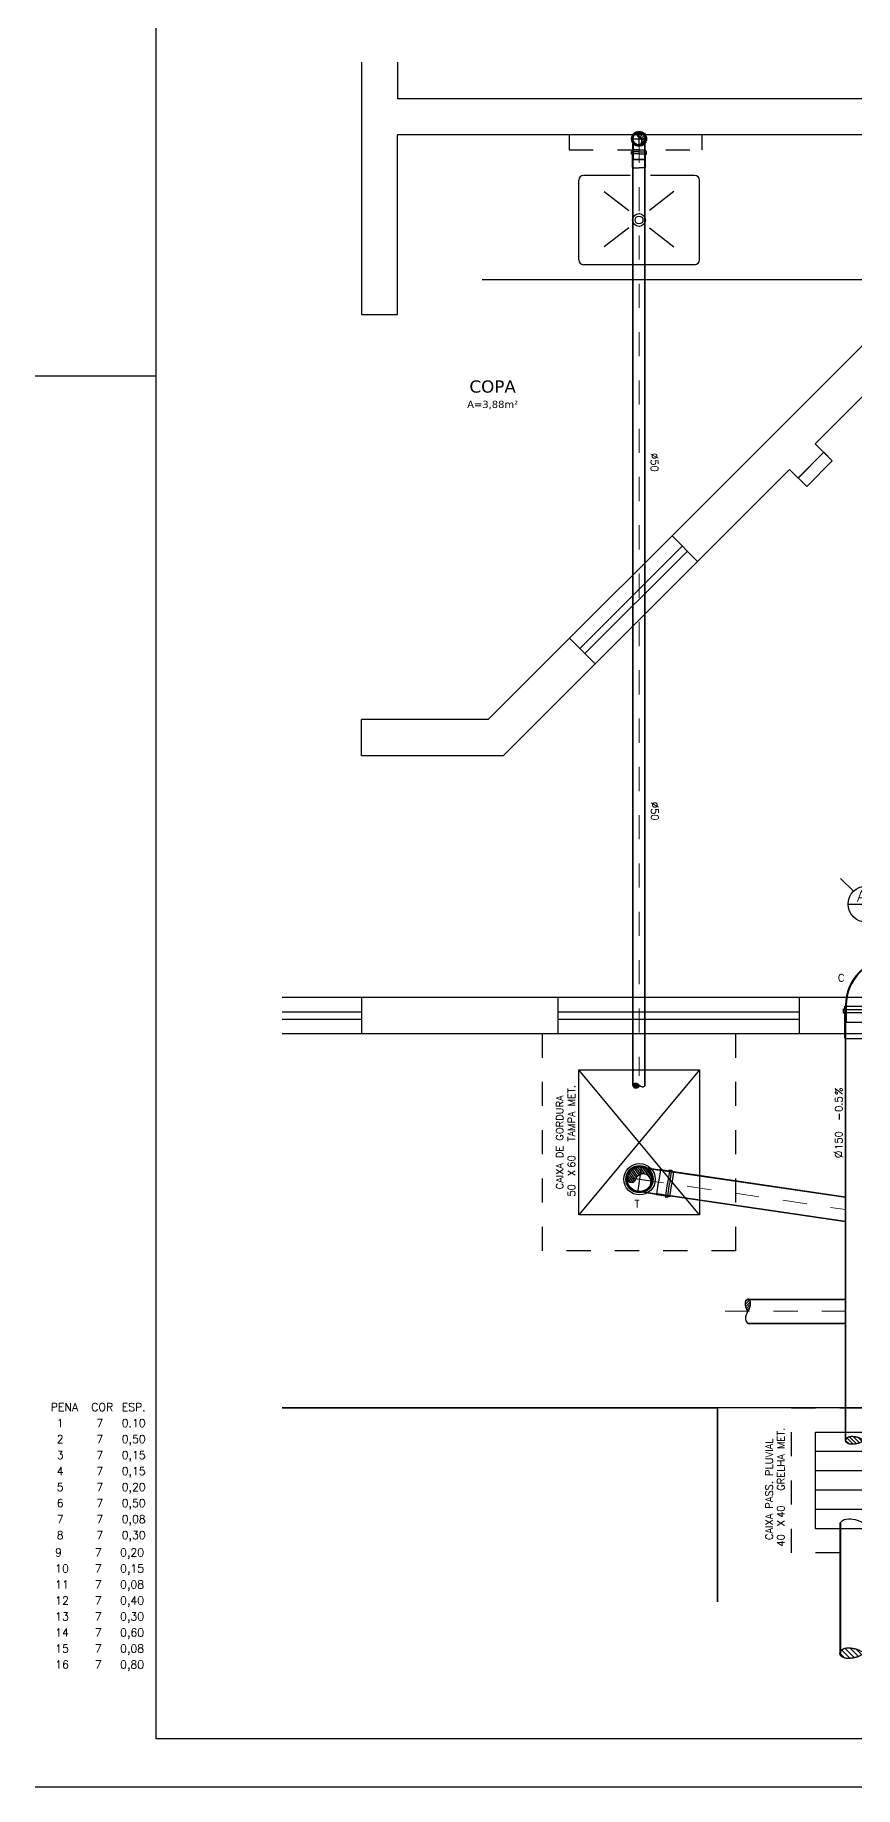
# Model space of a CAD drawing. Header units: millimetres. Extents: x -2485 to 3289, y -257 to 1952.
# Drawn here: x 33.24 to 36.64, y 15.34 to 22.59 of the extents above; entities that cross this region are included whole.
import ezdxf
from ezdxf.enums import TextEntityAlignment as Align

# ---------------------------------------------------------------- set-up
doc = ezdxf.new("R2010")
doc.units = ezdxf.units.MM
doc.header["$LTSCALE"] = 0.3
for name, pattern in [('CONTINUO', [0]), ('DASHDOT2', [0.5, 0.25, -0.125, 0, -0.125]), ('HID', [0.37, 0.07, -0.1, 0.03, -0.1, 0.07]), ('HIDDEN2', [0.1875, 0.125, -0.0625]), ('T-5CM', [0.1, 0.05, -0.05])]:
    doc.linetypes.add(name, pattern=pattern)
for name, color, linetype in [('CAIXAS', 3, 'Continuous'), ('detalhes esgoto', 1, 'HID'), ('PAREDE', 7, 'CONTINUO'), ('PROJEÇÃO', 11, 'HIDDEN2'), ('SAN', 11, 'Continuous'), ('TEX', 11, 'Continuous'), ('TEXTO', 3, 'Continuous'), ('TUB', 1, 'Continuous')]:
    doc.layers.add(name, color=color, linetype=linetype)
doc.layers.add('PROJETO ESGOTO', color=1, linetype='HID', lineweight=15)
doc.layers.add('PROJETO ÁGUA PLUVIAL', color=6, linetype='HID', lineweight=15)
doc.styles.add('ROMANS', font='romans.shx', dxfattribs={"height": 0.03})

# ---------------------------------------------------------------- blocks, each defined once
blk = doc.blocks.new('cg50x60')
at = {"layer": 'CAIXAS'}
for p, q in [((0.15, 0.65), (0.75, 0.15)), ((0.75, 0.65), (0.15, 0.15))]:
    blk.add_line(p, q, dxfattribs=at)
at = {"layer": 'CAIXAS', "color": 9, "linetype": 'Continuous'}
blk.add_line((0.75, 0.65), (0.75, 0.15), dxfattribs=at)
at = {"layer": 'CAIXAS', "linetype": 'T-5CM'}
blk.add_lwpolyline([(0, 0), (0, 0.8), (0.9, 0.8), (0.9, 0)], close=True, dxfattribs=at)
at = {"layer": 'CAIXAS', "color": 9, "linetype": 'Continuous'}
for points in [[(0.15, 0.15), (0.15, 0.65), (0.75, 0.65)], [(0.75, 0.15), (0.15, 0.15)]]:
    blk.add_lwpolyline(points, dxfattribs=at)
at = {"layer": 'TUB', "color": 13}
blk.add_circle((0.6033, 0.402), 0.065, dxfattribs=at)
blk = doc.blocks.new('c90c50t')
at = {"layer": 'TUB', "color": 1, "linetype": 'Continuous'}
for p, q in [((0.0309, 0), (-0.0309, 0)), ((0, -0.0309), (0, 0.0309))]:
    blk.add_line(p, q, dxfattribs=at)
at = {"layer": 'TUB', "color": 7}
for p, q in [((-0.016, -0.0087), (-0.0253, 0.0006)), ((-0.0093, -0.0048), (-0.0235, 0.0094)), ((-0.0067, 0.0032), (-0.0196, 0.0161)), ((-0.0019, 0.009), (-0.014, 0.0211)), ((0.0055, 0.0122), (-0.0067, 0.0244)), ((0.0252, 0.0031), (0.0031, 0.0252))]:
    blk.add_line(p, q, dxfattribs=at)
at = {"layer": 'TUB', "color": 4}
for p, q in [((0.0825, 0.0253), (0.0178, 0.0253)), ((0.085, 0.0237), (0.0198, 0.0237)), ((0.0825, -0.0253), (0.0178, -0.0253)), ((0.085, -0.0237), (0.0198, -0.0237))]:
    blk.add_line(p, q, dxfattribs=at)
at = {"layer": 'TUB', "color": 3}
for p, q in [((0.085, 0.0243), (0.0825, 0.0253)), ((0.085, 0.0243), (0.085, 0.0237)), ((0.085, -0.0243), (0.0825, -0.0253)), ((0.085, -0.0243), (0.085, -0.0237))]:
    blk.add_line(p, q, dxfattribs=at)
at = {"layer": 'TUB', "color": 3, "linetype": 'Continuous'}
for q in [(0.085, 0.0237), (0.085, -0.0237)]:
    blk.add_line((0.085, 0), q, dxfattribs=at)
at = {"layer": 'TUB', "color": 4}
for radius in [0.0309, 0.027, 0.0254]:
    blk.add_circle((0, 0), radius, dxfattribs=at)
for centre, radius, start, end in [((-0.0166, 0), 0.00874, 180, 270), ((-0.0166, 0), 0.00874, 270, 0), ((0.0081, -0.0041), 0.0165, 350.37691, 165.49796)]:
    blk.add_arc(centre, radius, start, end, dxfattribs=at)
blk = doc.blocks.new('l50')
at = {"layer": 'TUB', "color": 4}
for p, q in [((-0.035, 0.02595), (-0.031875, 0.02695)), ((0.0229, 0.02535), (-0.035, 0.02535)), ((-0.031875, 0.02695), (0.0213, 0.02695)), ((0.0213, 0.02695), (0.0213, 0.03095)), ((0.0213, 0.03095), (0.0325, 0.03095)), ((0.0229, 0.02535), (0.0229, 0.02935)), ((0.0229, 0.02935), (0.0309, 0.02935)), ((0.0309, 0.02935), (0.0309, 0.02535)), ((0.0309, 0.02535), (0.04, 0.02535)), ((0.0325, 0.03095), (0.0325, 0.02695)), ((0.0325, 0.02695), (0.04, 0.02695)), ((0.0229, -0.02535), (-0.035, -0.02535)), ((-0.035, -0.02595), (-0.031875, -0.02695)), ((-0.031875, -0.02695), (0.0213, -0.02695)), ((0.0213, -0.02695), (0.0213, -0.03095)), ((0.0213, -0.03095), (0.0325, -0.03095)), ((0.0229, -0.02535), (0.0229, -0.02935)), ((0.0229, -0.02935), (0.0309, -0.02935)), ((0.0309, -0.02535), (0.04, -0.02535)), ((0.0309, -0.02935), (0.0309, -0.02535)), ((0.0325, -0.02695), (0.04, -0.02695)), ((0.0325, -0.03095), (0.0325, -0.02695))]:
    blk.add_line(p, q, dxfattribs=at)
at = {"layer": 'TUB', "color": 3}
for p, q in [((-0.035, 0.02595), (-0.035, 0)), ((-0.035, -0.02595), (-0.035, 0)), ((0, 0.02535), (0, 0)), ((0, -0.02535), (0, 0)), ((0.0229, 0), (0.0229, 0.02535)), ((0.0229, 0), (0.0229, -0.02535)), ((0.0309, 0), (0.0309, 0.02535)), ((0.0309, 0), (0.0309, -0.02535)), ((0.04, 0), (0.04, 0.02695)), ((0.04, 0), (0.04, -0.02695))]:
    blk.add_line(p, q, dxfattribs=at)
blk = doc.blocks.new('C90C150')
at = {"layer": 'TUB', "color": 4}
for p, q in [((0.1177, 0.0762), (0.1204, 0.0789)), ((0.1188, 0.0735), (0.1215, 0.0762)), ((0.1204, 0.0789), (0.1597, 0.0789)), ((0.1215, 0.0762), (0.1624, 0.0762)), ((0.1597, 0.0789), (0.1597, 0.0849)), ((0.1597, 0.0849), (0.1771, 0.0849)), ((0.1624, 0.0762), (0.1624, 0.0822)), ((0.1624, 0.0822), (0.1744, 0.0822)), ((0.1744, 0.0822), (0.1744, 0.0762)), ((0.1744, 0.0762), (0.1885, 0.0762)), ((0.1771, 0.0849), (0.1771, 0.0789)), ((0.1771, 0.0789), (0.1885, 0.0789)), ((-0.0762, -0.1185), (-0.0762, -0.1813)), ((-0.0735, -0.1185), (-0.0735, -0.1885)), ((0.0735, -0.1185), (0.0735, -0.1885)), ((0.0762, -0.1185), (0.0762, -0.1813)), ((0.1177, -0.0762), (0.1204, -0.0789)), ((0.1188, -0.0735), (0.1215, -0.0762)), ((0.1204, -0.0789), (0.1597, -0.0789)), ((0.1215, -0.0762), (0.1624, -0.0762)), ((0.1597, -0.0789), (0.1597, -0.0849)), ((0.1597, -0.0849), (0.1771, -0.0849)), ((0.1624, -0.0762), (0.1624, -0.0822)), ((0.1624, -0.0822), (0.1744, -0.0822)), ((0.1744, -0.0822), (0.1744, -0.0762)), ((0.1744, -0.0762), (0.1885, -0.0762)), ((0.1771, -0.0849), (0.1771, -0.0789)), ((0.1771, -0.0789), (0.1885, -0.0789))]:
    blk.add_line(p, q, dxfattribs=at)
at = {"layer": 'TUB', "color": 3}
for p, q in [((0.1215, 0.0762), (0.1215, 0)), ((0.1624, 0.0762), (0.1624, 0)), ((0.1744, 0.0762), (0.1744, 0)), ((0.1885, 0.0789), (0.1885, 0)), ((0.1215, -0.0762), (0.1215, 0)), ((0.1624, -0.0762), (0.1624, 0)), ((0.1744, -0.0762), (0.1744, 0)), ((0.1885, -0.0789), (0.1885, 0)), ((-0.0745, -0.1885), (-0.0762, -0.1813)), ((-0.0745, -0.1885), (-0.0735, -0.1885)), ((0.0745, -0.1885), (0.0735, -0.1885)), ((0.0745, -0.1885), (0.0762, -0.1813))]:
    blk.add_line(p, q, dxfattribs=at)
at = {"layer": 'TUB', "color": 3, "linetype": 'Continuous'}
for p in [(-0.0735, -0.1885), (0.0735, -0.1885)]:
    blk.add_line(p, (0, -0.1885), dxfattribs=at)
at = {"layer": 'TUB', "color": 4}
for radius, start in [(0.1947, 90.24134), (0.192, 89.91055), (0.045, 89.61674), (0.0423, 91.09805)]:
    blk.add_arc((0.1185, -0.1185), radius, start, 180, dxfattribs=at)
blk = doc.blocks.new('L150')
at = {"layer": 'TUB', "color": 4}
for p, q in [((-0.067, 0.0777), (-0.06475, 0.0789)), ((0, 0.0762), (-0.067, 0.0762)), ((-0.06475, 0.0789), (0.0382, 0.0789)), ((0, 0.0762), (0.0409, 0.0762)), ((0.0382, 0.0849), (0.0556, 0.0849)), ((0.0382, 0.0789), (0.0382, 0.0849)), ((0.0409, 0.0822), (0.0529, 0.0822)), ((0.0409, 0.0762), (0.0409, 0.0822)), ((0.0529, 0.0822), (0.0529, 0.0762)), ((0.0529, 0.0762), (0.067, 0.0762)), ((0.0556, 0.0849), (0.0556, 0.0789)), ((0.0556, 0.0789), (0.067, 0.0789)), ((0, -0.0762), (-0.067, -0.0762)), ((-0.067, -0.0777), (-0.06475, -0.0789)), ((-0.06475, -0.0789), (0.0382, -0.0789)), ((0, -0.0762), (0.0409, -0.0762)), ((0.0382, -0.0789), (0.0382, -0.0849)), ((0.0382, -0.0849), (0.0556, -0.0849)), ((0.0409, -0.0762), (0.0409, -0.0822)), ((0.0409, -0.0822), (0.0529, -0.0822)), ((0.0529, -0.0762), (0.067, -0.0762)), ((0.0529, -0.0822), (0.0529, -0.0762)), ((0.0556, -0.0789), (0.067, -0.0789)), ((0.0556, -0.0849), (0.0556, -0.0789))]:
    blk.add_line(p, q, dxfattribs=at)
at = {"layer": 'TUB', "color": 3}
for p, q in [((-0.067, 0.0777), (-0.067, 0)), ((0, 0.0762), (0, 0)), ((0.0409, 0.0762), (0.0409, 0)), ((0.0529, 0.0762), (0.0529, 0)), ((0.067, 0.0789), (0.067, 0)), ((-0.067, -0.0777), (-0.067, 0)), ((0, -0.0762), (0, 0)), ((0.0409, -0.0762), (0.0409, 0)), ((0.0529, -0.0762), (0.0529, 0)), ((0.067, -0.0789), (0.067, 0))]:
    blk.add_line(p, q, dxfattribs=at)
blk = doc.blocks.new('CP40N')
at = {"layer": 'CAIXAS', "linetype": 'T-5CM'}
for p, q in [((-0.3, -0.3), (-0.3, 0.3)), ((-0.3, 0.3), (0.3, 0.3)), ((0.3, 0.3), (0.3, -0.3)), ((0.3, -0.3), (-0.3, -0.3))]:
    blk.add_line(p, q, dxfattribs=at)
at = {"layer": 'CAIXAS', "color": 9, "linetype": 'Continuous'}
for p, q in [((-0.2, -0.2), (-0.2, 0.2)), ((-0.2, 0.2), (0.2, 0.2)), ((0.2, 0.2), (0.2, -0.2)), ((0.2, -0.2), (-0.2, -0.2))]:
    blk.add_line(p, q, dxfattribs=at)
at = {"layer": 'CAIXAS', "color": 7}
for p, q in [((0.2, 0.12), (-0.2, 0.12)), ((0.2, 0.04), (-0.2, 0.04)), ((0.2, -0.04), (-0.2, -0.04)), ((0.2, -0.12), (-0.2, -0.12))]:
    blk.add_line(p, q, dxfattribs=at)
blk = doc.blocks.new('B50')
at = {"layer": 'TUB', "color": 7}
for p, q in [((-0.0084, -0.0113), (0.0033, 0.0004)), ((-0.0018, 0.0003), (-0.0027, -0.0007)), ((-0.001, 0.0013), (-0.0018, 0.0003)), ((-0.0001, 0.0023), (-0.001, 0.0013)), ((0.0007, 0.0033), (-0.0001, 0.0023)), ((0, 0.0253), (0.0023, 0.023)), ((0.0037, 0), (0.0005, 0.0031)), ((0.0015, 0.0042), (0.0007, 0.0033)), ((0.0022, 0.0051), (0.0015, 0.0042)), ((0.0028, 0.0059), (0.0022, 0.0051)), ((0.0023, 0.023), (0.004, 0.0208)), ((0.0034, 0.0068), (0.0028, 0.0059)), ((0.004, 0.0076), (0.0034, 0.0068)), ((0.0061, -0.0029), (0.0037, 0)), ((0.004, 0.0208), (0.0051, 0.0189)), ((0.0045, 0.0085), (0.004, 0.0076)), ((0.0049, 0.0095), (0.0045, 0.0085)), ((0.0053, 0.0105), (0.0049, 0.0095)), ((0.0051, 0.0189), (0.0058, 0.0171)), ((0.0056, 0.0116), (0.0053, 0.0105)), ((0.0059, 0.0127), (0.0056, 0.0116)), ((0.0058, 0.0171), (0.0061, 0.0155)), ((0.0061, 0.0141), (0.0059, 0.0127)), ((0.0061, 0.0155), (0.0061, 0.0141)), ((-0.0087, -0.0134), (-0.0088, -0.0146)), ((-0.0088, -0.0146), (-0.0087, -0.0157)), ((-0.0086, -0.0123), (-0.0087, -0.0134)), ((-0.0087, -0.0157), (-0.0086, -0.0169)), ((-0.0086, -0.0168), (0.0057, -0.0024)), ((-0.0084, -0.0112), (-0.0086, -0.0123)), ((-0.0086, -0.0169), (-0.0084, -0.018)), ((-0.0082, -0.0101), (-0.0084, -0.0112)), ((-0.0084, -0.018), (-0.0081, -0.0191)), ((-0.0078, -0.0091), (-0.0082, -0.0101)), ((-0.0081, -0.0191), (-0.0076, -0.0201)), ((-0.0074, -0.008), (-0.0078, -0.0091)), ((-0.0076, -0.0201), (-0.0071, -0.0211)), ((-0.0069, -0.007), (-0.0074, -0.008)), ((-0.0073, -0.0207), (0.0078, -0.0056)), ((-0.0071, -0.0211), (-0.0064, -0.022)), ((-0.0064, -0.0059), (-0.0069, -0.007)), ((-0.0058, -0.0049), (-0.0064, -0.0059)), ((-0.0064, -0.022), (-0.0057, -0.0228)), ((-0.0051, -0.0039), (-0.0058, -0.0049)), ((-0.0057, -0.0228), (-0.0048, -0.0235)), ((-0.0043, -0.0028), (-0.0051, -0.0039)), ((-0.0048, -0.0235), (0.0093, -0.0094)), ((-0.0048, -0.0235), (-0.0039, -0.0241)), ((-0.0035, -0.0018), (-0.0043, -0.0028)), ((-0.0039, -0.0241), (-0.003, -0.0246)), ((-0.0027, -0.0007), (-0.0035, -0.0018)), ((-0.003, -0.0246), (-0.002, -0.025)), ((-0.002, -0.025), (-0.001, -0.0252)), ((-0.0012, -0.0252), (0.0097, -0.0144)), ((-0.001, -0.0252), (0, -0.0253)), ((0, -0.0253), (0.001, -0.0253)), ((0.001, -0.0253), (0.0019, -0.0252)), ((0.0019, -0.0252), (0.0028, -0.025)), ((0.0028, -0.025), (0.0036, -0.0246)), ((0.0036, -0.0246), (0.0044, -0.0242)), ((0.0044, -0.0242), (0.0051, -0.0237)), ((0.0051, -0.0237), (0.0058, -0.0232)), ((0.0058, -0.0232), (0.0065, -0.0226)), ((0.0078, -0.0055), (0.0061, -0.0029)), ((0.0065, -0.0226), (0.007, -0.022)), ((0.007, -0.022), (0.0076, -0.0213)), ((0.0076, -0.0213), (0.008, -0.0206)), ((0.0089, -0.0079), (0.0078, -0.0055)), ((0.008, -0.0206), (0.0084, -0.0198)), ((0.0084, -0.0198), (0.0088, -0.0189)), ((0.0088, -0.0189), (0.0091, -0.0178)), ((0.0095, -0.01), (0.0089, -0.0079)), ((0.0091, -0.0178), (0.0093, -0.0166)), ((0.0093, -0.0166), (0.0096, -0.0153)), ((0.0097, -0.012), (0.0095, -0.01)), ((0.0096, -0.0153), (0.0097, -0.0137)), ((0.0097, -0.0137), (0.0097, -0.012))]:
    blk.add_line(p, q, dxfattribs=at)
blk = doc.blocks.new('50')
at = {"layer": 'TEX', "color": 9, "style": 'ROMANS'}
blk.add_text('%%c50', height=0.03, dxfattribs=at).set_placement((0, 0))
blk = doc.blocks.new('B150')
at = {"layer": 'TUB', "color": 7}
for p, q in [((-0.0157, -0.0438), (0.01, -0.0182)), ((-0.0151, -0.0592), (0.0137, -0.0304)), ((-0.0121, -0.0244), (0.0046, -0.0076)), ((-0.0102, -0.0701), (0.0157, -0.0443)), ((-0.0003, -0.0761), (0.0145, -0.0614))]:
    blk.add_line(p, q, dxfattribs=at)
for points in [[(0, 0.0762), (0.0078, 0.0654), (0.0105, 0.06), (0.0123, 0.0539), (0.0133, 0.046), (0.0132, 0.0396), (0.0123, 0.0331), (0.0109, 0.026), (0.0086, 0.0194), (0.0058, 0.0117), (0.0028, 0.0052), (0, 0)], [(0, 0), (-0.0024, -0.0039), (-0.0043, -0.0071), (-0.0059, -0.0097), (-0.0071, -0.012), (-0.008, -0.0138), (-0.0088, -0.0153), (-0.0093, -0.0166), (-0.0098, -0.0177), (-0.0102, -0.0188), (-0.0106, -0.0199), (-0.011, -0.0208), (-0.0113, -0.0218), (-0.0116, -0.0227), (-0.0119, -0.0235), (-0.0121, -0.0244), (-0.0124, -0.0252), (-0.0126, -0.026), (-0.0128, -0.0268), (-0.013, -0.0276), (-0.0132, -0.0284), (-0.0134, -0.0292), (-0.0136, -0.03), (-0.0138, -0.0309), (-0.0139, -0.0318), (-0.0141, -0.0326), (-0.0143, -0.0336), (-0.0145, -0.0345), (-0.0147, -0.0355), (-0.0148, -0.0365), (-0.015, -0.0375), (-0.0151, -0.0385), (-0.0153, -0.0396), (-0.0154, -0.0407), (-0.0155, -0.0418), (-0.0156, -0.0429), (-0.0157, -0.044), (-0.0157, -0.0451), (-0.0158, -0.0461), (-0.0158, -0.0472), (-0.0159, -0.0483), (-0.0159, -0.0493), (-0.0159, -0.0503), (-0.0159, -0.0513), (-0.0158, -0.0522), (-0.0158, -0.0532), (-0.0158, -0.0541), (-0.0157, -0.0549), (-0.0156, -0.0558), (-0.0155, -0.0566), (-0.0154, -0.0574), (-0.0153, -0.0582), (-0.0151, -0.059), (-0.015, -0.0597), (-0.0148, -0.0605), (-0.0146, -0.0613), (-0.0143, -0.062), (-0.014, -0.0628), (-0.0137, -0.0635), (-0.0134, -0.0643), (-0.0131, -0.065), (-0.0127, -0.0657), (-0.0124, -0.0664), (-0.012, -0.0671), (-0.0116, -0.0678), (-0.0113, -0.0684), (-0.0109, -0.069), (-0.0106, -0.0695), (-0.0103, -0.07), (-0.0099, -0.0705), (-0.0096, -0.0709), (-0.0093, -0.0714), (-0.009, -0.0717), (-0.0087, -0.0721), (-0.0083, -0.0724), (-0.008, -0.0727), (-0.0077, -0.073), (-0.0073, -0.0733), (-0.007, -0.0736), (-0.0066, -0.0738), (-0.0062, -0.0741), (-0.0057, -0.0743), (-0.0053, -0.0746), (-0.0047, -0.0748), (-0.004, -0.0751), (-0.0033, -0.0753), (-0.0023, -0.0756), (-0.0013, -0.0759), (0, -0.0762)], [(0, 0), (0.0024, -0.0039), (0.0043, -0.0071), (0.0059, -0.0097), (0.0071, -0.012), (0.008, -0.0138), (0.0088, -0.0153), (0.0093, -0.0166), (0.0098, -0.0177), (0.0102, -0.0188), (0.0106, -0.0199), (0.011, -0.0208), (0.0113, -0.0218), (0.0116, -0.0227), (0.0119, -0.0235), (0.0121, -0.0244), (0.0124, -0.0252), (0.0126, -0.026), (0.0128, -0.0268), (0.013, -0.0276), (0.0132, -0.0284), (0.0134, -0.0292), (0.0136, -0.03), (0.0138, -0.0309), (0.0139, -0.0318), (0.0141, -0.0326), (0.0143, -0.0336), (0.0145, -0.0345), (0.0147, -0.0355), (0.0148, -0.0365), (0.015, -0.0375), (0.0151, -0.0385), (0.0153, -0.0396), (0.0154, -0.0407), (0.0155, -0.0418), (0.0156, -0.0429), (0.0157, -0.044), (0.0157, -0.0451), (0.0158, -0.0461), (0.0158, -0.0472), (0.0159, -0.0483), (0.0159, -0.0493), (0.0159, -0.0503), (0.0159, -0.0513), (0.0158, -0.0522), (0.0158, -0.0532), (0.0158, -0.0541), (0.0157, -0.0549), (0.0156, -0.0558), (0.0155, -0.0566), (0.0154, -0.0574), (0.0153, -0.0582), (0.0151, -0.059), (0.015, -0.0597), (0.0148, -0.0605), (0.0146, -0.0613), (0.0143, -0.062), (0.014, -0.0628), (0.0137, -0.0635), (0.0134, -0.0643), (0.0131, -0.065), (0.0127, -0.0657), (0.0124, -0.0664), (0.012, -0.0671), (0.0116, -0.0678), (0.0113, -0.0684), (0.0109, -0.069), (0.0106, -0.0695), (0.0103, -0.07), (0.0099, -0.0705), (0.0096, -0.0709), (0.0093, -0.0714), (0.009, -0.0717), (0.0087, -0.0721), (0.0083, -0.0724), (0.008, -0.0727), (0.0077, -0.073), (0.0073, -0.0733), (0.007, -0.0736), (0.0066, -0.0738), (0.0062, -0.0741), (0.0057, -0.0743), (0.0053, -0.0746), (0.0047, -0.0748), (0.004, -0.0751), (0.0033, -0.0753), (0.0023, -0.0756), (0.0013, -0.0759), (0, -0.0762)]]:
    blk.add_lwpolyline(points, dxfattribs=at)
blk = doc.blocks.new('n135')
at = {"layer": 'TEX'}
blk.add_line((-0.2936, 0.2936), (-0.347, 0.347), dxfattribs=at)
at = {"layer": 'TEX', "color": 5, "linetype": 'Continuous'}
blk.add_line((-0.3155, 0.2405), (-0.1655, 0.2405), dxfattribs=at)
at = {"layer": 'TEX', "color": 11}
blk.add_line((-0.0113, 0.0113), (-0.1875, 0.1875), dxfattribs=at)
blk.add_line((-0.0113, 0.0113), (-0.1875, 0.1875), dxfattribs=at)
at = {"layer": 'TEX', "color": 5, "linetype": 'Continuous'}
blk.add_circle((-0.2405, 0.2405), 0.075, dxfattribs=at)
blk.add_circle((-0.2405, 0.2405), 0.075, dxfattribs=at)
at = {"layer": 'TEX', "color": 11}
blk.add_solid([(-0.0526, 0.0408), (-0.0408, 0.0526), (-0.0113, 0.0113)], dxfattribs=at)
blk.add_solid([(-0.0526, 0.0408), (-0.0408, 0.0526), (-0.0113, 0.0113)], dxfattribs=at)
at = {"layer": 'TEX', "color": 5, "style": 'ROMANS'}
blk.add_text('%%c', height=0.04, rotation=315, dxfattribs=at).set_placement((-0.1722, 0.1839))
at = {"layer": 'TEX', "color": 9, "linetype": 'Continuous', "style": 'ROMANS'}
for tag, height, p in [('L', 0.045, (-0.2405, 0.2518)), ('N', 0.036, (-0.2405, 0.1956))]:
    blk.add_attdef(tag, text='', height=height, dxfattribs=at).set_placement(p, align=Align.CENTER)
at = {"layer": 'TEX', "color": 5, "linetype": 'Continuous', "style": 'ROMANS'}
blk.add_attdef('N', (-0.1334, 0.1503), '', height=0.03, rotation=315, dxfattribs=at)
blk = doc.blocks.new('TS100C')
at = {"layer": 'TUB', "color": 1, "linetype": 'Continuous'}
for p, q in [((-0.0566, 0), (0.0566, 0)), ((0, 0.0574), (0, -0.0574))]:
    blk.add_line(p, q, dxfattribs=at)
at = {"layer": 'TUB', "color": 7}
for p, q in [((-0.0404, 0), (-0.0499, 0.0095)), ((-0.0298, 0), (-0.0476, 0.0178)), ((-0.0192, 0), (-0.0442, 0.025)), ((-0.0247, -0.0156), (-0.0404, 0)), ((-0.0136, 0.0051), (-0.0399, 0.0314)), ((-0.0097, 0.0118), (-0.0349, 0.0369)), ((-0.019, -0.0108), (-0.0298, 0)), ((-0.0045, 0.0172), (-0.029, 0.0417)), ((0, 0.0233), (-0.0223, 0.0456)), ((-0.0157, -0.0035), (-0.0192, 0)), ((0, 0.0339), (-0.0147, 0.0486)), ((0, 0.0445), (-0.006, 0.0504)), ((0, 0.0498), (-0.001, 0.0508)), ((0.0199, 0.0246), (0, 0.0445)), ((0.0098, 0.0241), (0, 0.0339)), ((0.0019, 0.0214), (0, 0.0233)), ((0.0506, 0.0045), (0.0045, 0.0506)), ((0.0474, 0.0183), (0.0183, 0.0474)), ((-0.0332, -0.0177), (-0.0508, -0.0002)), ((0.0504, -0.006), (0.049, -0.0045))]:
    blk.add_line(p, q, dxfattribs=at)
at = {"layer": 'TUB', "color": 4}
for p, q in [((0.025, 0.0508), (0.0775, 0.0508)), ((0.0283, 0.049), (0.0782, 0.049)), ((0.0775, 0.0508), (0.0793, 0.0526)), ((0.0782, 0.049), (0.08, 0.0508)), ((0.0793, 0.0526), (0.1158, 0.0526)), ((0.08, 0.0508), (0.1176, 0.0508)), ((0.1158, 0.0566), (0.1274, 0.0566)), ((0.1158, 0.0526), (0.1158, 0.0566)), ((0.1176, 0.0508), (0.1176, 0.0548)), ((0.1176, 0.0548), (0.1256, 0.0548)), ((0.1256, 0.0548), (0.1256, 0.0508)), ((0.1256, 0.0508), (0.135, 0.0508)), ((0.1274, 0.0566), (0.1274, 0.0526)), ((0.1274, 0.0526), (0.135, 0.0526)), ((0.025, -0.0508), (0.0775, -0.0508)), ((0.0283, -0.049), (0.0782, -0.049)), ((0.0775, -0.0508), (0.0793, -0.0526)), ((0.0782, -0.049), (0.08, -0.0508)), ((0.0793, -0.0526), (0.1158, -0.0526)), ((0.08, -0.0508), (0.1176, -0.0508)), ((0.1158, -0.0526), (0.1158, -0.0566)), ((0.1158, -0.0566), (0.1274, -0.0566)), ((0.1176, -0.0508), (0.1176, -0.0548)), ((0.1176, -0.0548), (0.1256, -0.0548)), ((0.1256, -0.0548), (0.1256, -0.0508)), ((0.1256, -0.0508), (0.135, -0.0508)), ((0.1274, -0.0566), (0.1274, -0.0526)), ((0.1274, -0.0526), (0.135, -0.0526))]:
    blk.add_line(p, q, dxfattribs=at)
at = {"layer": 'TUB', "color": 3}
for p, q in [((0.08, 0.0508), (0.08, 0)), ((0.08, -0.0508), (0.08, 0)), ((0.1176, 0.0508), (0.1176, 0)), ((0.1176, -0.0508), (0.1176, 0)), ((0.1256, 0.0508), (0.1256, 0)), ((0.1256, -0.0508), (0.1256, 0)), ((0.135, 0.0526), (0.135, 0)), ((0.135, -0.0526), (0.135, 0))]:
    blk.add_line(p, q, dxfattribs=at)
at = {"layer": 'TUB', "color": 4}
for radius in [0.0566, 0.0526, 0.0508]:
    blk.add_circle((0, 0), radius, dxfattribs=at)
for centre, radius, start, end in [((-0.0331, 0), 0.0177, 180, 0), ((0.0164, -0.008), 0.0327, 344.7642, 165.86589)]:
    blk.add_arc(centre, radius, start, end, dxfattribs=at)
blk = doc.blocks.new('b100')
at = {"layer": 'TUB', "color": 7}
for p, q in [((-0.0104, -0.0292), (0.0066, -0.0121)), ((-0.0101, -0.0394), (0.0091, -0.0203)), ((-0.0081, -0.0163), (0.0031, -0.0051)), ((-0.0068, -0.0468), (0.0105, -0.0295)), ((-0.0002, -0.0508), (0.0097, -0.0409))]:
    blk.add_line(p, q, dxfattribs=at)
for points in [[(0, 0.0508), (0.0052, 0.0436), (0.007, 0.04), (0.0082, 0.0359), (0.0089, 0.0306), (0.0088, 0.0264), (0.0082, 0.0221), (0.0073, 0.0174), (0.0058, 0.0129), (0.0039, 0.0078), (0.0019, 0.0034), (0, 0)], [(0, 0), (-0.0016, -0.0026), (-0.0029, -0.0047), (-0.0039, -0.0065), (-0.0047, -0.008), (-0.0054, -0.0092), (-0.0058, -0.0102), (-0.0062, -0.0111), (-0.0065, -0.0118), (-0.0068, -0.0126), (-0.0071, -0.0132), (-0.0073, -0.0139), (-0.0075, -0.0145), (-0.0077, -0.0151), (-0.0079, -0.0157), (-0.0081, -0.0162), (-0.0083, -0.0168), (-0.0084, -0.0173), (-0.0085, -0.0179), (-0.0087, -0.0184), (-0.0088, -0.0189), (-0.0089, -0.0195), (-0.009, -0.02), (-0.0092, -0.0206), (-0.0093, -0.0212), (-0.0094, -0.0218), (-0.0095, -0.0224), (-0.0097, -0.023), (-0.0098, -0.0237), (-0.0099, -0.0243), (-0.01, -0.025), (-0.0101, -0.0257), (-0.0102, -0.0264), (-0.0103, -0.0271), (-0.0103, -0.0278), (-0.0104, -0.0286), (-0.0105, -0.0293), (-0.0105, -0.03), (-0.0105, -0.0308), (-0.0106, -0.0315), (-0.0106, -0.0322), (-0.0106, -0.0329), (-0.0106, -0.0335), (-0.0106, -0.0342), (-0.0106, -0.0348), (-0.0105, -0.0354), (-0.0105, -0.036), (-0.0105, -0.0366), (-0.0104, -0.0372), (-0.0104, -0.0377), (-0.0103, -0.0383), (-0.0102, -0.0388), (-0.0101, -0.0393), (-0.01, -0.0398), (-0.0099, -0.0403), (-0.0097, -0.0408), (-0.0095, -0.0413), (-0.0094, -0.0418), (-0.0092, -0.0424), (-0.0089, -0.0429), (-0.0087, -0.0433), (-0.0085, -0.0438), (-0.0082, -0.0443), (-0.008, -0.0447), (-0.0078, -0.0452), (-0.0075, -0.0456), (-0.0073, -0.046), (-0.0071, -0.0463), (-0.0068, -0.0467), (-0.0066, -0.047), (-0.0064, -0.0473), (-0.0062, -0.0476), (-0.006, -0.0478), (-0.0058, -0.0481), (-0.0056, -0.0483), (-0.0053, -0.0485), (-0.0051, -0.0487), (-0.0049, -0.0489), (-0.0046, -0.049), (-0.0044, -0.0492), (-0.0041, -0.0494), (-0.0038, -0.0495), (-0.0035, -0.0497), (-0.0031, -0.0499), (-0.0027, -0.05), (-0.0022, -0.0502), (-0.0016, -0.0504), (-0.0008, -0.0506), (0, -0.0508)], [(0, 0), (0.0016, -0.0026), (0.0029, -0.0047), (0.0039, -0.0065), (0.0047, -0.008), (0.0054, -0.0092), (0.0058, -0.0102), (0.0062, -0.0111), (0.0065, -0.0118), (0.0068, -0.0126), (0.0071, -0.0132), (0.0073, -0.0139), (0.0075, -0.0145), (0.0077, -0.0151), (0.0079, -0.0157), (0.0081, -0.0162), (0.0083, -0.0168), (0.0084, -0.0173), (0.0085, -0.0179), (0.0087, -0.0184), (0.0088, -0.0189), (0.0089, -0.0195), (0.009, -0.02), (0.0092, -0.0206), (0.0093, -0.0212), (0.0094, -0.0218), (0.0095, -0.0224), (0.0097, -0.023), (0.0098, -0.0237), (0.0099, -0.0243), (0.01, -0.025), (0.0101, -0.0257), (0.0102, -0.0264), (0.0103, -0.0271), (0.0103, -0.0278), (0.0104, -0.0286), (0.0105, -0.0293), (0.0105, -0.03), (0.0105, -0.0308), (0.0106, -0.0315), (0.0106, -0.0322), (0.0106, -0.0329), (0.0106, -0.0335), (0.0106, -0.0342), (0.0106, -0.0348), (0.0105, -0.0354), (0.0105, -0.036), (0.0105, -0.0366), (0.0104, -0.0372), (0.0104, -0.0377), (0.0103, -0.0383), (0.0102, -0.0388), (0.0101, -0.0393), (0.01, -0.0398), (0.0099, -0.0403), (0.0097, -0.0408), (0.0095, -0.0413), (0.0094, -0.0418), (0.0092, -0.0424), (0.0089, -0.0429), (0.0087, -0.0433), (0.0085, -0.0438), (0.0082, -0.0443), (0.008, -0.0447), (0.0078, -0.0452), (0.0075, -0.0456), (0.0073, -0.046), (0.0071, -0.0463), (0.0068, -0.0467), (0.0066, -0.047), (0.0064, -0.0473), (0.0062, -0.0476), (0.006, -0.0478), (0.0058, -0.0481), (0.0056, -0.0483), (0.0053, -0.0485), (0.0051, -0.0487), (0.0049, -0.0489), (0.0046, -0.049), (0.0044, -0.0492), (0.0041, -0.0494), (0.0038, -0.0495), (0.0035, -0.0497), (0.0031, -0.0499), (0.0027, -0.05), (0.0022, -0.0502), (0.0016, -0.0504), (0.0008, -0.0506), (0, -0.0508)]]:
    blk.add_lwpolyline(points, dxfattribs=at)
blk = doc.blocks.new('DD')
at = {"layer": 'TEX', "color": 9}
blk.add_line((0.1881, 0.0234), (0.2108, 0.0234), dxfattribs=at)
at = {"layer": 'TEX', "color": 9, "style": 'ROMANS'}
for s, height, p in [('%%c', 0.04, (0.0265, 0.0079)), ('%', 0.03, (0.2889, 0.0116))]:
    blk.add_text(s, height=height, dxfattribs=at).set_placement(p)
blk.add_attdef('N', (0.0624, 0.0116), '', height=0.03, dxfattribs=at)
blk.add_attdef('INCL', text='', height=0.03, dxfattribs=at).set_placement((0.2837, 0.0116), align=Align.RIGHT)
blk = doc.blocks.new('B200')
at = {"layer": 'TUB', "color": 7}
for p, q in [((-0.0206, -0.0567), (0.0136, -0.0225)), ((-0.0198, -0.0772), (0.0185, -0.0389)), ((-0.0159, -0.0308), (0.0065, -0.0085)), ((-0.0132, -0.0918), (0.0213, -0.0573)), ((0, -0.0998), (0.0197, -0.0801))]:
    blk.add_line(p, q, dxfattribs=at)
for points in [[(0.0003, 0.0999), (0.0107, 0.0888), (0.0143, 0.0817), (0.0167, 0.0735), (0.0181, 0.063), (0.0179, 0.0545), (0.0167, 0.0458), (0.0149, 0.0364), (0.0118, 0.0275), (0.0081, 0.0173), (0.0041, 0.0086), (0.0003, 0.0017)], [(0.0003, 0.0017), (-0.0028, -0.0034), (-0.0054, -0.0077), (-0.0075, -0.0113), (-0.0091, -0.0143), (-0.0104, -0.0167), (-0.0113, -0.0187), (-0.0121, -0.0204), (-0.0127, -0.022), (-0.0133, -0.0234), (-0.0138, -0.0248), (-0.0143, -0.0261), (-0.0147, -0.0273), (-0.0151, -0.0285), (-0.0155, -0.0297), (-0.0159, -0.0308), (-0.0162, -0.0319), (-0.0165, -0.033), (-0.0168, -0.034), (-0.017, -0.0351), (-0.0173, -0.0362), (-0.0175, -0.0373), (-0.0178, -0.0384), (-0.018, -0.0395), (-0.0182, -0.0406), (-0.0185, -0.0418), (-0.0187, -0.0431), (-0.019, -0.0443), (-0.0192, -0.0456), (-0.0194, -0.0469), (-0.0196, -0.0483), (-0.0198, -0.0497), (-0.02, -0.0511), (-0.0202, -0.0525), (-0.0203, -0.054), (-0.0205, -0.0555), (-0.0206, -0.0569), (-0.0207, -0.0584), (-0.0207, -0.0598), (-0.0208, -0.0613), (-0.0208, -0.0627), (-0.0208, -0.0641), (-0.0208, -0.0654), (-0.0208, -0.0667), (-0.0208, -0.068), (-0.0208, -0.0692), (-0.0207, -0.0704), (-0.0206, -0.0716), (-0.0205, -0.0727), (-0.0204, -0.0738), (-0.0202, -0.0749), (-0.0201, -0.0759), (-0.0199, -0.077), (-0.0196, -0.078), (-0.0194, -0.079), (-0.0191, -0.08), (-0.0188, -0.081), (-0.0184, -0.082), (-0.018, -0.083), (-0.0176, -0.084), (-0.0171, -0.085), (-0.0166, -0.086), (-0.0162, -0.0869), (-0.0157, -0.0878), (-0.0152, -0.0887), (-0.0147, -0.0895), (-0.0143, -0.0903), (-0.0138, -0.091), (-0.0134, -0.0917), (-0.0129, -0.0923), (-0.0125, -0.0929), (-0.0121, -0.0934), (-0.0116, -0.094), (-0.0112, -0.0944), (-0.0108, -0.0949), (-0.0104, -0.0953), (-0.0099, -0.0957), (-0.0094, -0.0961), (-0.009, -0.0964), (-0.0085, -0.0967), (-0.0079, -0.0971), (-0.0073, -0.0974), (-0.0067, -0.0977), (-0.0059, -0.0981), (-0.0051, -0.0984), (-0.004, -0.0987), (-0.0028, -0.0991), (-0.0014, -0.0995), (0.0003, -0.0999)], [(0.0003, 0.0017), (0.0035, -0.0034), (0.0061, -0.0077), (0.0081, -0.0113), (0.0098, -0.0143), (0.011, -0.0167), (0.012, -0.0187), (0.0128, -0.0204), (0.0134, -0.022), (0.014, -0.0234), (0.0145, -0.0248), (0.015, -0.0261), (0.0154, -0.0273), (0.0158, -0.0285), (0.0162, -0.0297), (0.0165, -0.0308), (0.0168, -0.0319), (0.0171, -0.033), (0.0174, -0.034), (0.0177, -0.0351), (0.0179, -0.0362), (0.0182, -0.0373), (0.0184, -0.0384), (0.0187, -0.0395), (0.0189, -0.0406), (0.0191, -0.0418), (0.0194, -0.0431), (0.0196, -0.0443), (0.0199, -0.0456), (0.0201, -0.0469), (0.0203, -0.0483), (0.0205, -0.0497), (0.0207, -0.0511), (0.0209, -0.0525), (0.021, -0.054), (0.0211, -0.0555), (0.0212, -0.0569), (0.0213, -0.0584), (0.0214, -0.0598), (0.0214, -0.0613), (0.0215, -0.0627), (0.0215, -0.0641), (0.0215, -0.0654), (0.0215, -0.0667), (0.0215, -0.068), (0.0214, -0.0692), (0.0213, -0.0704), (0.0213, -0.0716), (0.0212, -0.0727), (0.021, -0.0738), (0.0209, -0.0749), (0.0207, -0.0759), (0.0205, -0.077), (0.0203, -0.078), (0.02, -0.079), (0.0197, -0.08), (0.0194, -0.081), (0.019, -0.082), (0.0186, -0.083), (0.0182, -0.084), (0.0178, -0.085), (0.0173, -0.086), (0.0168, -0.0869), (0.0163, -0.0878), (0.0159, -0.0887), (0.0154, -0.0895), (0.0149, -0.0903), (0.0145, -0.091), (0.014, -0.0917), (0.0136, -0.0923), (0.0131, -0.0929), (0.0127, -0.0934), (0.0123, -0.094), (0.0119, -0.0944), (0.0114, -0.0949), (0.011, -0.0953), (0.0106, -0.0957), (0.0101, -0.0961), (0.0096, -0.0964), (0.0091, -0.0967), (0.0086, -0.0971), (0.008, -0.0974), (0.0073, -0.0977), (0.0066, -0.0981), (0.0057, -0.0984), (0.0047, -0.0987), (0.0035, -0.0991), (0.002, -0.0995), (0.0003, -0.0999)]]:
    blk.add_lwpolyline(points, dxfattribs=at)
blk = doc.blocks.new('B200E')
at = {"layer": 'TUB', "color": 4}
for p, q in [((-0.0236, 0.0974), (0.5155, 0.0974)), ((-0.0232, 0.0999), (0.5158, 0.0999)), ((-0.0236, -0.0974), (0.5155, -0.0974)), ((-0.0232, -0.0999), (0.5158, -0.0999))]:
    blk.add_line(p, q, dxfattribs=at)
at = {"layer": 'TUB', "rotation": 180}
blk.add_blockref('B200', (-0.0232, 0), dxfattribs=at)
at = {"layer": 'TUB'}
blk.add_blockref('B200', (0.5155, 0), dxfattribs=at)
blk = doc.blocks.new('CP')
at = {"layer": 'TEX', "color": 9, "linetype": 'DASHDOT2', "style": 'ROMANS'}
for s, p in [('CAIXA PASS. PLUVIAL', (0.2474, 0.0098)), ('GRELHA MET.', (0.3715, -0.0388))]:
    blk.add_text(s, height=0.03, dxfattribs=at).set_placement(p, align=Align.CENTER)
at = {"layer": 'TEX', "color": 9, "style": 'ROMANS'}
blk.add_text('X', height=0.03, dxfattribs=at).set_placement((0.107, -0.0388), align=Align.CENTER)
for tag, p in [('LARG', (0.0096, -0.0388)), ('COMP', (0.129, -0.0388))]:
    blk.add_attdef(tag, p, '', height=0.03, dxfattribs=at)
blk = doc.blocks.new('CG')
at = {"layer": 'TEX', "color": 9, "linetype": 'DASHDOT2', "style": 'ROMANS'}
for s, p in [('CAIXA DE GORDURA', (0.2299, 0.0135)), ('TAMPA MET.', (0.3507, -0.0351))]:
    blk.add_text(s, height=0.03, dxfattribs=at).set_placement(p, align=Align.CENTER)
at = {"layer": 'TEX', "color": 9, "style": 'ROMANS'}
blk.add_text('X', height=0.03, dxfattribs=at).set_placement((0.1029, -0.0351), align=Align.CENTER)
for tag, p in [('LARG', (0.0056, -0.0351)), ('COMP', (0.125, -0.0351))]:
    blk.add_attdef(tag, p, '', height=0.03, dxfattribs=at)

msp = doc.modelspace()

# ---------------------------------------------------------------- linework, layer by layer
at = {"color": 12, "linetype": 'Continuous'}
for p, q in [((33.74, 26.819655), (33.74, 15.539655)), ((33.74, 15.539655), (49.66, 15.539655))]:
    msp.add_line(p, q, dxfattribs=at)
at = {"color": 5, "linetype": 'Continuous'}
msp.add_line((33.74, 21.179655), (33.24, 21.179655), dxfattribs=at)
at = {"color": 4, "linetype": 'Continuous'}
msp.add_line((33.24, 15.339655), (49.86, 15.339655), dxfattribs=at)
at = {"layer": 'PAREDE'}
for p, q in [((34.591499, 22.479846), (34.591499, 21.436253)), ((34.591499, 22.479846), (34.591499, 21.436253)), ((34.741499, 22.479846), (34.741499, 22.328839)), ((39.551499, 22.328839), (34.741499, 22.328839)), ((36.937234, 22.178839), (34.741499, 22.178839)), ((34.741499, 21.436253), (34.741499, 22.178839)), ((35.877945, 20.51955), (36.937234, 21.578839)), ((36.470458, 20.89993), (37.087234, 21.516707)), ((34.591499, 21.436253), (34.741499, 21.436253)), ((36.541168, 20.82922), (36.470458, 20.89993)), ((36.399747, 20.758509), (36.505813, 20.864575)), ((36.399747, 20.758509), (36.505813, 20.864575)), ((36.506414, 20.865176), (36.400348, 20.75911)), ((36.435703, 20.723755), (36.541769, 20.829821)), ((36.541769, 20.829821), (36.506414, 20.865176)), ((35.984011, 20.413484), (36.364392, 20.793864)), ((36.399747, 20.758509), (36.364392, 20.793864)), ((36.400348, 20.75911), (36.435703, 20.723755)), ((35.453681, 20.095286), (35.877945, 20.51955)), ((35.496107, 20.052859), (35.920372, 20.477123)), ((35.517321, 20.031646), (35.941585, 20.45591)), ((35.877945, 20.51955), (35.984011, 20.413484)), ((35.559747, 19.98922), (35.984011, 20.413484)), ((35.117234, 19.758839), (35.453681, 20.095286)), ((35.453681, 20.095286), (35.559747, 19.98922)), ((35.179366, 19.608839), (35.559747, 19.98922)), ((34.591499, 19.608839), (34.591499, 19.758839)), ((35.117234, 19.758839), (34.591499, 19.758839)), ((35.179366, 19.608839), (34.591499, 19.608839)), ((34.262951, 18.608839), (34.591499, 18.608839)), ((34.591499, 18.608839), (34.591499, 18.458839)), ((34.591499, 18.608839), (35.406499, 18.608839)), ((35.406499, 18.458839), (35.406499, 18.608839)), ((35.406499, 18.608839), (36.406499, 18.608839)), ((36.406499, 18.458839), (36.406499, 18.608839)), ((36.406499, 18.608839), (36.946499, 18.608839)), ((34.262951, 18.548839), (34.591499, 18.548839)), ((34.262951, 18.518839), (34.591499, 18.518839)), ((35.406499, 18.548839), (36.406499, 18.548839)), ((35.406499, 18.518839), (36.406499, 18.518839)), ((34.262951, 18.458839), (34.591499, 18.458839)), ((34.591499, 18.458839), (34.741499, 18.458839)), ((34.591499, 18.458839), (35.406499, 18.458839)), ((35.406499, 18.458839), (36.406499, 18.458839)), ((36.406499, 18.458839), (36.946499, 18.458839)), ((40.256429, 16.908839), (34.262951, 16.908839)), ((34.262951, 16.908839), (36.066499, 16.908839)), ((36.066499, 16.105659), (36.066499, 16.908839)), ((36.066499, 16.908839), (36.066499, 16.105659))]:
    msp.add_line(p, q, dxfattribs=at)
at = {"layer": 'PROJETO ESGOTO'}
for p, q in [((35.741499, 22.162889), (35.741499, 18.283523)), ((35.743484, 17.855517), (36.596675, 17.730216)), ((36.098657, 17.308839), (36.596675, 17.308839))]:
    msp.add_line(p, q, dxfattribs=at)
at = {"layer": 'PROJEÇÃO'}
for p, q in [((35.452006, 22.178839), (35.452006, 22.117274)), ((36.001717, 22.178839), (36.001717, 22.117274)), ((35.452006, 22.117274), (36.001717, 22.117274))]:
    msp.add_line(p, q, dxfattribs=at)
at = {"layer": 'SAN', "linetype": 'CONTINUO'}
for p, q in [((35.491499, 21.926729), (35.491499, 21.991729)), ((35.491499, 21.926729), (35.491499, 21.991729)), ((35.704675, 22.011729), (35.511499, 22.011729)), ((35.704675, 22.011729), (35.511499, 22.011729)), ((35.971499, 22.011729), (35.788727, 22.011729)), ((35.971499, 22.011729), (35.788727, 22.011729)), ((35.991499, 21.926729), (35.991499, 21.991729)), ((35.991499, 21.926729), (35.991499, 21.991729)), ((35.491499, 21.661729), (35.491499, 21.926729)), ((35.491499, 21.661729), (35.491499, 21.926729)), ((35.597094, 21.945007), (35.698811, 21.866408)), ((35.885903, 21.945007), (35.784186, 21.866408)), ((35.991499, 21.661729), (35.991499, 21.926729)), ((35.991499, 21.661729), (35.991499, 21.926729)), ((35.698811, 21.793743), (35.597094, 21.715144)), ((35.698811, 21.793743), (35.597094, 21.715144)), ((35.784186, 21.793743), (35.885903, 21.715144)), ((35.784186, 21.793743), (35.885903, 21.715144)), ((35.971499, 21.641729), (35.511499, 21.641729)), ((35.971499, 21.641729), (35.511499, 21.641729)), ((36.937234, 21.578839), (35.091499, 21.578839))]:
    msp.add_line(p, q, dxfattribs=at)
for radius in [0.026585, 0.026585, 0.016269, 0.016269]:
    msp.add_circle((35.741499, 21.826729), radius, dxfattribs=at)
for centre, start, end in [((35.511499, 21.991729), 90, 180), ((35.511499, 21.991729), 90, 180), ((35.971499, 21.991729), 0, 90), ((35.971499, 21.991729), 0, 90), ((35.511499, 21.661729), 180, 270), ((35.511499, 21.661729), 180, 270), ((35.971499, 21.661729), 270, 0), ((35.971499, 21.661729), 270, 0)]:
    msp.add_arc(centre, 0.02, start, end, dxfattribs=at)
at = {"layer": 'TUB', "color": 4}
for p, q in [((35.716149, 18.243496), (35.716149, 22.077889)), ((35.717749, 18.243496), (35.717749, 22.077889)), ((35.765249, 18.243496), (35.765249, 22.077889)), ((35.766849, 18.243496), (35.766849, 22.077889)), ((36.596675, 16.774121), (36.596675, 18.505608)), ((36.598475, 16.774121), (36.598475, 18.505608)), ((36.596675, 17.779742), (35.829754, 17.892373)), ((36.596675, 17.781561), (35.830016, 17.894154)), ((36.596675, 17.678871), (35.815253, 17.793632)), ((36.596675, 17.680691), (35.815515, 17.795413)), ((36.192478, 17.359639), (36.596675, 17.359639)), ((36.192478, 17.357839), (36.596675, 17.357839)), ((36.192478, 17.259839), (36.596675, 17.259839)), ((36.192478, 17.258039), (36.596675, 17.258039))]:
    msp.add_line(p, q, dxfattribs=at)

# ---------------------------------------------------------------- block references
at = {"layer": 'detalhes esgoto'}
for name, p, rotation in [('c90c50t', (35.741499, 22.162889), 270), ('l50', (35.741499, 22.077889), 90)]:
    msp.add_blockref(name, p, dxfattribs=dict(at, rotation=rotation))
at = {"layer": 'PROJETO ESGOTO', "rotation": 270}
msp.add_blockref('cg50x60', (35.341499, 18.458839), dxfattribs=at)
at = {"layer": 'PROJETO ÁGUA PLUVIAL'}
for name, p in [('C90C150', (36.672875, 18.694108)), ('CP40N', (36.672875, 16.608839))]:
    msp.add_blockref(name, p, dxfattribs=at)
at = {"layer": 'PROJETO ÁGUA PLUVIAL', "rotation": 90}
msp.add_blockref('L150', (36.672875, 18.505608), dxfattribs=at)
at = {"layer": 'TEX'}
for name, p, rotation in [('50', (35.79058, 20.862202), 270), ('50', (35.791626, 19.417778), 270), ('TS100C', (35.743484, 17.855517), 351.6451853059869), ('B200E', (36.672875, 16.408839), 270)]:
    msp.add_blockref(name, p, dxfattribs=dict(at, rotation=rotation))
ref = msp.add_blockref('n135', (36.922841, 18.754141), dxfattribs=at)
ref.add_attrib('L', 'AP', dxfattribs={"color": 9, "linetype": 'Continuous', "height": 0.045, "style": 'ROMANS'}).set_placement((36.682294, 19.005981), align=Align.CENTER)
ref.add_attrib('N', '3', dxfattribs={"color": 9, "linetype": 'Continuous', "height": 0.036, "style": 'ROMANS'}).set_placement((36.682294, 18.949745), align=Align.CENTER)
ref.add_attrib('N', '150', (36.789422, 18.90447), dxfattribs={"color": 5, "linetype": 'Continuous', "height": 0.03, "rotation": 315, "style": 'ROMANS'})
at = {"layer": 'TEX', "rotation": 90}
for name, p, values in [('CG', (35.441374, 17.77815), {'LARG': '50', 'COMP': '60'}), ('DD', (36.595035, 17.914909), {'N': '150', 'INCL': '0.5'}), ('CP', (36.305072, 16.324735), {'LARG': '40', 'COMP': '40'})]:
    msp.add_blockref(name, p, dxfattribs=at).add_auto_attribs(values)
at = {"layer": 'TUB'}
for name, p, rotation in [('B50', (35.741499, 18.243496), 270), ('b100', (36.192478, 17.308839), 180), ('B150', (36.672875, 16.774121), 270)]:
    msp.add_blockref(name, p, dxfattribs=dict(at, rotation=rotation))

# ---------------------------------------------------------------- texts
at = {"layer": 'TEX', "color": 9, "style": 'ROMANS'}
for s, p in [('C', (36.56547, 18.674585)), ('T', (35.723084, 17.739138))]:
    msp.add_text(s, height=0.03, dxfattribs=at).set_placement(p)
at = {"layer": 'TEX', "color": 3, "style": 'ROMANS'}
for s, height, p in [('PENA', 0.0331349, (33.304918, 16.895872)), ('COR', 0.0331349, (33.472961, 16.895872)), ('ESP.', 0.0331349, (33.598916, 16.895872)), ('1', 0.033135, (33.329944, 16.829602)), ('7', 0.033135, (33.494422, 16.829602)), ('0.10', 0.0331349, (33.598916, 16.829602)), ('2', 0.033135, (33.329944, 16.763332)), ('7', 0.033135, (33.494422, 16.763332)), ('0,50', 0.0331349, (33.598916, 16.763332)), ('3', 0.033135, (33.329944, 16.697062)), ('7', 0.033135, (33.494422, 16.697062)), ('0,15', 0.0331349, (33.598916, 16.697062)), ('4', 0.033135, (33.329944, 16.630793)), ('7', 0.033135, (33.494422, 16.630793)), ('0,15', 0.0331349, (33.598916, 16.630793)), ('5', 0.033135, (33.329944, 16.564523)), ('7', 0.033135, (33.494422, 16.564523)), ('0,20', 0.0331349, (33.598916, 16.564523)), ('7', 0.033135, (33.329944, 16.431983)), ('6', 0.033135, (33.329944, 16.498253)), ('7', 0.033135, (33.494422, 16.498253)), ('7', 0.033135, (33.494422, 16.431983)), ('0,50', 0.0331349, (33.598916, 16.498253)), ('0,08', 0.0331349, (33.598916, 16.431983)), ('8', 0.033135, (33.329944, 16.365713)), ('7', 0.033135, (33.494422, 16.365713)), ('0,30', 0.0331349, (33.598916, 16.365713)), ('9', 0.033135, (33.323359, 16.293779)), ('7', 0.033135, (33.487836, 16.293779)), ('0,20', 0.0331349, (33.592331, 16.293779)), ('10', 0.0331349, (33.323359, 16.22751)), ('7', 0.033135, (33.487836, 16.22751)), ('0,15', 0.0331349, (33.592331, 16.22751)), ('11', 0.0331349, (33.323359, 16.16124)), ('7', 0.033135, (33.487836, 16.16124)), ('0,08', 0.0331349, (33.592331, 16.16124)), ('12', 0.0331349, (33.323359, 16.09497)), ('7', 0.033135, (33.487836, 16.09497)), ('0,40', 0.0331349, (33.592331, 16.09497)), ('13', 0.0331349, (33.323359, 16.0287)), ('7', 0.033135, (33.487836, 16.0287)), ('0,30', 0.0331349, (33.592331, 16.0287)), ('14', 0.0331349, (33.323359, 15.96243)), ('7', 0.033135, (33.487836, 15.96243)), ('0,60', 0.0331349, (33.592331, 15.96243)), ('15', 0.0331349, (33.323359, 15.89616)), ('7', 0.033135, (33.487836, 15.89616)), ('0,08', 0.0331349, (33.592331, 15.89616)), ('16', 0.0331349, (33.323359, 15.82989)), ('7', 0.033135, (33.487836, 15.82989)), ('0,80', 0.0331349, (33.592331, 15.82989))]:
    msp.add_text(s, height=height, dxfattribs=at).set_placement(p)
at = {"layer": 'TEXTO', "insert": (35.135181, 21.103178), "char_height": 0.03, "width": 0.70428269, "attachment_point": 5, "style": 'ROMANS'}
msp.add_mtext('{\\fVerdana|b0|i0|c0|p34;\\H1.684x;COPA\\P\\H0.594x;A=3,88m²}', dxfattribs=at)

doc.saveas('drawing.dxf')
